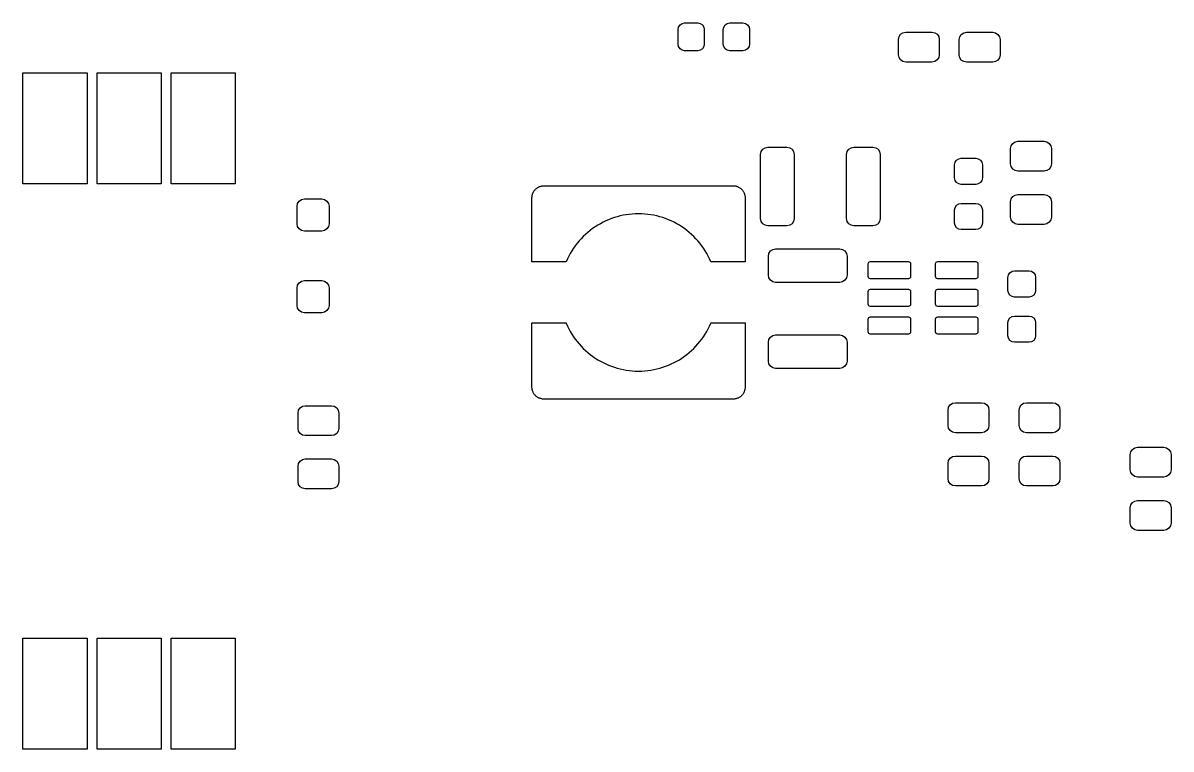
# Model space of a CAD drawing. Header units: millimetres. Extents: x 58.4 to 140.9, y -102.5 to -49.7.
# Drawn here: x 101.55 to 140.93, y -98.41 to -73.52 of the extents above; entities that cross this region are included whole.
import ezdxf

# ---------------------------------------------------------------- set-up
doc = ezdxf.new("R2010")
doc.units = ezdxf.units.MM
doc.layers.add('F.Paste', color=253, linetype='CONTINUOUS', true_color=0xb4a09a)

msp = doc.modelspace()

# ---------------------------------------------------------------- linework, layer by layer
at = {"layer": 'F.Paste', "linetype": 'CONTINUOUS'}
for p, q in [((124.039527, -73.654096), (124.088301, -73.581101)), ((124.088301, -73.581101), (124.161296, -73.532327)), ((124.161296, -73.532327), (124.2474, -73.5152)), ((124.2474, -73.5152), (124.6974, -73.5152)), ((124.6974, -73.5152), (124.783504, -73.532327)), ((124.783504, -73.532327), (124.856499, -73.581101)), ((124.856499, -73.581101), (124.905273, -73.654096)), ((125.589527, -73.654096), (125.638301, -73.581101)), ((125.638301, -73.581101), (125.711296, -73.532327)), ((125.711296, -73.532327), (125.7974, -73.5152)), ((125.7974, -73.5152), (126.2474, -73.5152)), ((126.2474, -73.5152), (126.333504, -73.532327)), ((126.333504, -73.532327), (126.406499, -73.581101)), ((126.406499, -73.581101), (126.455273, -73.654096)), ((124.0224, -73.7402), (124.039527, -73.654096)), ((124.0224, -74.2402), (124.0224, -73.7402)), ((124.905273, -73.654096), (124.9224, -73.7402)), ((124.9224, -73.7402), (124.9224, -74.2402)), ((125.5724, -73.7402), (125.589527, -73.654096)), ((125.5724, -74.2402), (125.5724, -73.7402)), ((126.455273, -73.654096), (126.4724, -73.7402)), ((126.4724, -73.7402), (126.4724, -74.2402)), ((131.5822, -74.0795), (131.60123, -73.983829)), ((131.60123, -73.983829), (131.655423, -73.902723)), ((131.655423, -73.902723), (131.736529, -73.84853)), ((131.736529, -73.84853), (131.8322, -73.8295)), ((131.8322, -73.8295), (132.7322, -73.8295)), ((132.7322, -73.8295), (132.827871, -73.84853)), ((132.827871, -73.84853), (132.908977, -73.902723)), ((132.908977, -73.902723), (132.96317, -73.983829)), ((132.96317, -73.983829), (132.9822, -74.0795)), ((133.666, -74.083959), (133.68503, -73.988288)), ((133.68503, -73.988288), (133.739223, -73.907182)), ((133.739223, -73.907182), (133.820329, -73.852989)), ((133.820329, -73.852989), (133.916, -73.833959)), ((133.916, -73.833959), (134.816, -73.833959)), ((134.816, -73.833959), (134.911671, -73.852989)), ((134.911671, -73.852989), (134.992777, -73.907182)), ((134.992777, -73.907182), (135.04697, -73.988288)), ((135.04697, -73.988288), (135.066, -74.083959)), ((124.039527, -74.326304), (124.0224, -74.2402)), ((124.088301, -74.399299), (124.039527, -74.326304)), ((124.161296, -74.448073), (124.088301, -74.399299)), ((124.856499, -74.399299), (124.783504, -74.448073)), ((124.905273, -74.326304), (124.856499, -74.399299)), ((124.9224, -74.2402), (124.905273, -74.326304)), ((125.589527, -74.326304), (125.5724, -74.2402)), ((125.638301, -74.399299), (125.589527, -74.326304)), ((125.711296, -74.448073), (125.638301, -74.399299)), ((126.406499, -74.399299), (126.333504, -74.448073)), ((126.455273, -74.326304), (126.406499, -74.399299)), ((126.4724, -74.2402), (126.455273, -74.326304)), ((131.5822, -74.6045), (131.5822, -74.0795)), ((132.9822, -74.0795), (132.9822, -74.6045)), ((133.666, -74.608959), (133.666, -74.083959)), ((135.066, -74.083959), (135.066, -74.608959)), ((124.2474, -74.4652), (124.161296, -74.448073)), ((124.6974, -74.4652), (124.2474, -74.4652)), ((124.783504, -74.448073), (124.6974, -74.4652)), ((125.7974, -74.4652), (125.711296, -74.448073)), ((126.2474, -74.4652), (125.7974, -74.4652)), ((126.333504, -74.448073), (126.2474, -74.4652)), ((131.60123, -74.700171), (131.5822, -74.6045)), ((131.655423, -74.781277), (131.60123, -74.700171)), ((131.736529, -74.83547), (131.655423, -74.781277)), ((132.908977, -74.781277), (132.827871, -74.83547)), ((132.96317, -74.700171), (132.908977, -74.781277)), ((132.9822, -74.6045), (132.96317, -74.700171)), ((133.68503, -74.70463), (133.666, -74.608959)), ((133.739223, -74.785736), (133.68503, -74.70463)), ((133.820329, -74.839929), (133.739223, -74.785736)), ((134.992777, -74.785736), (134.911671, -74.839929)), ((135.04697, -74.70463), (134.992777, -74.785736)), ((135.066, -74.608959), (135.04697, -74.70463)), ((101.548312, -79.025179), (101.548312, -75.225179)), ((101.548312, -75.225179), (103.748312, -75.225179)), ((103.748312, -75.225179), (103.748312, -79.025179)), ((104.088312, -79.025179), (104.088312, -75.225179)), ((104.088312, -75.225179), (106.288312, -75.225179)), ((106.288312, -75.225179), (106.288312, -79.025179)), ((106.628312, -79.025179), (106.628312, -75.225179)), ((106.628312, -75.225179), (108.828312, -75.225179)), ((108.828312, -75.225179), (108.828312, -79.025179)), ((131.8322, -74.8545), (131.736529, -74.83547)), ((132.7322, -74.8545), (131.8322, -74.8545)), ((132.827871, -74.83547), (132.7322, -74.8545)), ((133.916, -74.858959), (133.820329, -74.839929)), ((134.816, -74.858959), (133.916, -74.858959)), ((134.911671, -74.839929), (134.816, -74.858959)), ((135.581832, -77.588892), (135.677503, -77.569862)), ((135.677503, -77.569862), (136.577503, -77.569862)), ((136.577503, -77.569862), (136.673174, -77.588892)), ((126.855, -78.021), (126.87403, -77.925329)), ((126.87403, -77.925329), (126.928223, -77.844223)), ((126.928223, -77.844223), (127.009329, -77.79003)), ((127.009329, -77.79003), (127.105, -77.771)), ((127.105, -77.771), (127.755, -77.771)), ((127.755, -77.771), (127.850671, -77.79003)), ((127.850671, -77.79003), (127.931777, -77.844223)), ((127.931777, -77.844223), (127.98597, -77.925329)), ((127.98597, -77.925329), (128.005, -78.021)), ((129.805, -78.021), (129.82403, -77.925329)), ((129.82403, -77.925329), (129.878223, -77.844223)), ((129.878223, -77.844223), (129.959329, -77.79003)), ((129.959329, -77.79003), (130.055, -77.771)), ((130.055, -77.771), (130.705, -77.771)), ((130.705, -77.771), (130.800671, -77.79003)), ((130.800671, -77.79003), (130.881777, -77.844223)), ((130.881777, -77.844223), (130.93597, -77.925329)), ((130.93597, -77.925329), (130.955, -78.021)), ((135.427503, -77.819862), (135.446533, -77.724191)), ((135.427503, -78.344862), (135.427503, -77.819862)), ((135.446533, -77.724191), (135.500726, -77.643085)), ((135.500726, -77.643085), (135.581832, -77.588892)), ((136.673174, -77.588892), (136.75428, -77.643085)), ((136.75428, -77.643085), (136.808473, -77.724191)), ((136.808473, -77.724191), (136.827503, -77.819862)), ((136.827503, -77.819862), (136.827503, -78.344862)), ((126.855, -80.221), (126.855, -78.021)), ((128.005, -78.021), (128.005, -80.221)), ((129.805, -80.221), (129.805, -78.021)), ((130.955, -78.021), (130.955, -80.221)), ((133.51, -78.375), (133.527127, -78.288896)), ((133.51, -78.825), (133.51, -78.375)), ((133.527127, -78.288896), (133.575901, -78.215901)), ((133.575901, -78.215901), (133.648896, -78.167127)), ((133.648896, -78.167127), (133.735, -78.15)), ((133.735, -78.15), (134.235, -78.15)), ((134.235, -78.15), (134.321104, -78.167127)), ((134.321104, -78.167127), (134.394099, -78.215901)), ((134.394099, -78.215901), (134.442873, -78.288896)), ((134.442873, -78.288896), (134.46, -78.375)), ((134.46, -78.375), (134.46, -78.825)), ((135.446533, -78.440533), (135.427503, -78.344862)), ((136.827503, -78.344862), (136.808473, -78.440533)), ((135.500726, -78.521639), (135.446533, -78.440533)), ((135.581832, -78.575832), (135.500726, -78.521639)), ((135.677503, -78.594862), (135.581832, -78.575832)), ((136.577503, -78.594862), (135.677503, -78.594862)), ((136.673174, -78.575832), (136.577503, -78.594862)), ((136.75428, -78.521639), (136.673174, -78.575832)), ((136.808473, -78.440533), (136.75428, -78.521639)), ((103.748312, -79.025179), (101.548312, -79.025179)), ((106.288312, -79.025179), (104.088312, -79.025179)), ((108.828312, -79.025179), (106.628312, -79.025179)), ((119.177919, -79.175002), (119.194919, -79.164002)), ((119.194919, -79.164002), (119.195028, -79.163934)), ((119.195028, -79.163934), (119.213028, -79.152934)), ((119.213028, -79.152934), (119.213207, -79.152829)), ((119.213207, -79.152829), (119.231207, -79.142829)), ((119.231207, -79.142829), (119.231495, -79.142681)), ((119.231495, -79.142681), (119.250495, -79.133681)), ((119.250495, -79.133681), (119.250778, -79.133558)), ((119.250778, -79.133558), (119.270778, -79.125558)), ((119.270778, -79.125558), (119.270906, -79.125508)), ((119.270906, -79.125508), (119.289906, -79.118508)), ((119.289906, -79.118508), (119.290198, -79.118411)), ((119.290198, -79.118411), (119.310198, -79.112411)), ((119.310198, -79.112411), (119.310477, -79.112336)), ((119.310477, -79.112336), (119.331477, -79.107336)), ((119.331477, -79.107336), (119.331654, -79.107297)), ((119.331654, -79.107297), (119.351654, -79.103297)), ((119.351654, -79.103297), (119.351928, -79.10325)), ((119.351928, -79.10325), (119.372928, -79.10025)), ((119.372928, -79.10025), (119.373397, -79.100206)), ((119.373397, -79.100206), (119.415397, -79.098206)), ((119.415397, -79.098206), (119.415635, -79.0982)), ((119.415635, -79.0982), (125.915635, -79.0982)), ((125.915635, -79.0982), (125.915873, -79.098206)), ((125.915873, -79.098206), (125.957873, -79.100206)), ((125.957873, -79.100206), (125.958342, -79.10025)), ((125.958342, -79.10025), (125.979342, -79.10325)), ((125.979342, -79.10325), (125.979616, -79.103297)), ((125.979616, -79.103297), (125.999616, -79.107297)), ((125.999616, -79.107297), (125.999793, -79.107336)), ((125.999793, -79.107336), (126.020793, -79.112336)), ((126.020793, -79.112336), (126.021072, -79.112411)), ((126.021072, -79.112411), (126.041072, -79.118411)), ((126.041072, -79.118411), (126.041364, -79.118508)), ((126.041364, -79.118508), (126.060364, -79.125508)), ((126.060364, -79.125508), (126.060492, -79.125558)), ((126.060492, -79.125558), (126.080492, -79.133558)), ((126.080492, -79.133558), (126.080775, -79.133681)), ((126.080775, -79.133681), (126.099775, -79.142681)), ((126.099775, -79.142681), (126.100063, -79.142829)), ((126.100063, -79.142829), (126.118063, -79.152829)), ((126.118063, -79.152829), (126.118242, -79.152934)), ((126.118242, -79.152934), (126.136242, -79.163934)), ((126.136242, -79.163934), (126.136351, -79.164002)), ((126.136351, -79.164002), (126.153351, -79.175002)), ((133.527127, -78.911104), (133.51, -78.825)), ((133.575901, -78.984099), (133.527127, -78.911104)), ((133.648896, -79.032873), (133.575901, -78.984099)), ((133.735, -79.05), (133.648896, -79.032873)), ((134.235, -79.05), (133.735, -79.05)), ((134.321104, -79.032873), (134.235, -79.05)), ((134.394099, -78.984099), (134.321104, -79.032873)), ((134.442873, -78.911104), (134.394099, -78.984099)), ((134.46, -78.825), (134.442873, -78.911104)), ((111.10533, -79.566776), (111.201001, -79.547746)), ((111.201001, -79.547746), (111.801001, -79.547746)), ((111.801001, -79.547746), (111.896672, -79.566776)), ((119.010635, -79.5032), (119.010641, -79.502962)), ((119.010635, -81.7032), (119.010635, -79.5032)), ((119.010641, -79.502962), (119.012641, -79.460962)), ((119.012641, -79.460962), (119.012685, -79.460493)), ((119.012685, -79.460493), (119.015685, -79.439493)), ((119.015685, -79.439493), (119.015732, -79.439219)), ((119.015732, -79.439219), (119.019732, -79.419219)), ((119.019732, -79.419219), (119.019771, -79.419042)), ((119.019771, -79.419042), (119.024771, -79.398042)), ((119.024771, -79.398042), (119.024846, -79.397763)), ((119.024846, -79.397763), (119.030846, -79.377763)), ((119.030846, -79.377763), (119.030943, -79.377471)), ((119.030943, -79.377471), (119.037943, -79.358471)), ((119.037943, -79.358471), (119.037993, -79.358343)), ((119.037993, -79.358343), (119.045993, -79.338343)), ((119.045993, -79.338343), (119.046116, -79.33806)), ((119.046116, -79.33806), (119.055116, -79.31906)), ((119.055116, -79.31906), (119.055264, -79.318772)), ((119.055264, -79.318772), (119.065264, -79.300772)), ((119.065264, -79.300772), (119.065369, -79.300593)), ((119.065369, -79.300593), (119.076369, -79.282593)), ((119.076369, -79.282593), (119.076437, -79.282484)), ((119.076437, -79.282484), (119.087437, -79.265484)), ((119.087437, -79.265484), (119.087663, -79.265163)), ((119.087663, -79.265163), (119.100663, -79.248163)), ((119.100663, -79.248163), (119.100872, -79.247907)), ((119.100872, -79.247907), (119.114872, -79.231907)), ((119.114872, -79.231907), (119.11498, -79.231788)), ((119.11498, -79.231788), (119.12898, -79.216788)), ((119.12898, -79.216788), (119.129223, -79.216545)), ((119.129223, -79.216545), (119.144223, -79.202545)), ((119.144223, -79.202545), (119.144342, -79.202437)), ((119.144342, -79.202437), (119.160342, -79.188437)), ((119.160342, -79.188437), (119.160598, -79.188228)), ((119.160598, -79.188228), (119.177598, -79.175228)), ((119.177598, -79.175228), (119.177919, -79.175002)), ((126.153351, -79.175002), (126.153672, -79.175228)), ((126.153672, -79.175228), (126.170672, -79.188228)), ((126.170672, -79.188228), (126.170928, -79.188437)), ((126.170928, -79.188437), (126.186928, -79.202437)), ((126.186928, -79.202437), (126.187047, -79.202545)), ((126.187047, -79.202545), (126.202047, -79.216545)), ((126.202047, -79.216545), (126.20229, -79.216788)), ((126.20229, -79.216788), (126.21629, -79.231788)), ((126.21629, -79.231788), (126.216398, -79.231907)), ((126.216398, -79.231907), (126.230398, -79.247907)), ((126.230398, -79.247907), (126.230607, -79.248163)), ((126.230607, -79.248163), (126.243607, -79.265163)), ((126.243607, -79.265163), (126.243833, -79.265484)), ((126.243833, -79.265484), (126.254833, -79.282484)), ((126.254833, -79.282484), (126.254901, -79.282593)), ((126.254901, -79.282593), (126.265901, -79.300593)), ((126.265901, -79.300593), (126.266006, -79.300772)), ((126.266006, -79.300772), (126.276006, -79.318772)), ((126.276006, -79.318772), (126.276154, -79.31906)), ((126.276154, -79.31906), (126.285154, -79.33806)), ((126.285154, -79.33806), (126.285277, -79.338343)), ((126.285277, -79.338343), (126.293277, -79.358343)), ((126.293277, -79.358343), (126.293327, -79.358471)), ((126.293327, -79.358471), (126.300327, -79.377471)), ((126.300327, -79.377471), (126.300424, -79.377763)), ((126.300424, -79.377763), (126.306424, -79.397763)), ((126.306424, -79.397763), (126.306499, -79.398042)), ((126.306499, -79.398042), (126.311499, -79.419042)), ((126.311499, -79.419042), (126.311538, -79.419219)), ((126.311538, -79.419219), (126.315538, -79.439219)), ((126.315538, -79.439219), (126.315585, -79.439493)), ((126.315585, -79.439493), (126.318585, -79.460493)), ((126.318585, -79.460493), (126.318629, -79.460962)), ((126.318629, -79.460962), (126.320629, -79.502962)), ((126.320629, -79.502962), (126.320635, -79.5032)), ((126.320635, -79.5032), (126.320635, -81.7032)), ((135.427503, -79.644862), (135.446533, -79.549191)), ((135.446533, -79.549191), (135.500726, -79.468085)), ((135.500726, -79.468085), (135.581832, -79.413892)), ((135.581832, -79.413892), (135.677503, -79.394862)), ((135.677503, -79.394862), (136.577503, -79.394862)), ((136.577503, -79.394862), (136.673174, -79.413892)), ((136.673174, -79.413892), (136.75428, -79.468085)), ((136.75428, -79.468085), (136.808473, -79.549191)), ((136.808473, -79.549191), (136.827503, -79.644862)), ((110.951001, -79.797746), (110.970031, -79.702075)), ((110.951001, -80.397746), (110.951001, -79.797746)), ((110.970031, -79.702075), (111.024224, -79.620969)), ((111.024224, -79.620969), (111.10533, -79.566776)), ((111.896672, -79.566776), (111.977778, -79.620969)), ((111.977778, -79.620969), (112.031971, -79.702075)), ((112.031971, -79.702075), (112.051001, -79.797746)), ((112.051001, -79.797746), (112.051001, -80.397746)), ((133.51, -79.925), (133.527127, -79.838896)), ((133.51, -80.375), (133.51, -79.925)), ((133.527127, -79.838896), (133.575901, -79.765901)), ((133.575901, -79.765901), (133.648896, -79.717127)), ((133.648896, -79.717127), (133.735, -79.7)), ((133.735, -79.7), (134.235, -79.7)), ((134.235, -79.7), (134.321104, -79.717127)), ((134.321104, -79.717127), (134.394099, -79.765901)), ((134.394099, -79.765901), (134.442873, -79.838896)), ((134.442873, -79.838896), (134.46, -79.925)), ((134.46, -79.925), (134.46, -80.375)), ((135.427503, -80.169862), (135.427503, -79.644862)), ((136.827503, -79.644862), (136.827503, -80.169862)), ((121.542716, -80.301746), (121.448902, -80.346658)), ((121.63952, -80.259831), (121.542716, -80.301746)), ((121.737357, -80.221895), (121.63952, -80.259831)), ((121.836169, -80.187959), (121.737357, -80.221895)), ((121.935982, -80.158016), (121.836169, -80.187959)), ((122.0378, -80.131064), (121.935982, -80.158016)), ((122.140601, -80.109106), (122.0378, -80.131064)), ((122.243404, -80.091141), (122.140601, -80.109106)), ((122.347244, -80.076164), (122.243404, -80.091141)), ((122.451995, -80.066187), (122.347244, -80.076164)), ((122.555836, -80.060196), (122.451995, -80.066187)), ((122.665635, -80.0582), (122.555836, -80.060196)), ((122.775433, -80.060196), (122.665635, -80.0582)), ((122.879274, -80.066187), (122.775433, -80.060196)), ((122.984025, -80.076164), (122.879274, -80.066187)), ((123.087865, -80.091141), (122.984025, -80.076164)), ((123.190668, -80.109106), (123.087865, -80.091141)), ((123.293469, -80.131064), (123.190668, -80.109106)), ((123.395288, -80.158016), (123.293469, -80.131064)), ((123.4951, -80.187959), (123.395288, -80.158016)), ((123.593912, -80.221895), (123.4951, -80.187959)), ((123.691749, -80.259831), (123.593912, -80.221895)), ((123.788553, -80.301746), (123.691749, -80.259831)), ((123.882367, -80.346658), (123.788553, -80.301746)), ((126.87403, -80.316671), (126.855, -80.221)), ((126.928223, -80.397777), (126.87403, -80.316671)), ((127.98597, -80.316671), (127.931777, -80.397777)), ((128.005, -80.221), (127.98597, -80.316671)), ((129.82403, -80.316671), (129.805, -80.221)), ((129.878223, -80.397777), (129.82403, -80.316671)), ((130.93597, -80.316671), (130.881777, -80.397777)), ((130.955, -80.221), (130.93597, -80.316671)), ((135.446533, -80.265533), (135.427503, -80.169862)), ((135.500726, -80.346639), (135.446533, -80.265533)), ((136.808473, -80.265533), (136.75428, -80.346639)), ((136.827503, -80.169862), (136.808473, -80.265533)), ((110.970031, -80.493417), (110.951001, -80.397746)), ((111.024224, -80.574523), (110.970031, -80.493417)), ((111.10533, -80.628716), (111.024224, -80.574523)), ((111.201001, -80.647746), (111.10533, -80.628716)), ((111.801001, -80.647746), (111.201001, -80.647746)), ((111.896672, -80.628716), (111.801001, -80.647746)), ((111.977778, -80.574523), (111.896672, -80.628716)), ((112.031971, -80.493417), (111.977778, -80.574523)), ((112.051001, -80.397746), (112.031971, -80.493417)), ((120.925877, -80.693007), (120.847024, -80.762876)), ((121.006708, -80.627145), (120.925877, -80.693007)), ((121.090552, -80.564261), (121.006708, -80.627145)), ((121.17741, -80.504359), (121.090552, -80.564261)), ((121.265211, -80.448486), (121.17741, -80.504359)), ((121.356049, -80.396579), (121.265211, -80.448486)), ((121.448902, -80.346658), (121.356049, -80.396579)), ((123.97522, -80.396579), (123.882367, -80.346658)), ((124.066058, -80.448486), (123.97522, -80.396579)), ((124.153859, -80.504359), (124.066058, -80.448486)), ((124.240717, -80.564261), (124.153859, -80.504359)), ((124.324561, -80.627145), (124.240717, -80.564261)), ((124.405392, -80.693007), (124.324561, -80.627145)), ((124.484245, -80.762876), (124.405392, -80.693007)), ((127.009329, -80.45197), (126.928223, -80.397777)), ((127.105, -80.471), (127.009329, -80.45197)), ((127.755, -80.471), (127.105, -80.471)), ((127.850671, -80.45197), (127.755, -80.471)), ((127.931777, -80.397777), (127.850671, -80.45197)), ((129.959329, -80.45197), (129.878223, -80.397777)), ((130.055, -80.471), (129.959329, -80.45197)), ((130.705, -80.471), (130.055, -80.471)), ((130.800671, -80.45197), (130.705, -80.471)), ((130.881777, -80.397777), (130.800671, -80.45197)), ((133.527127, -80.461104), (133.51, -80.375)), ((133.575901, -80.534099), (133.527127, -80.461104)), ((133.648896, -80.582873), (133.575901, -80.534099)), ((133.735, -80.6), (133.648896, -80.582873)), ((134.235, -80.6), (133.735, -80.6)), ((134.321104, -80.582873), (134.235, -80.6)), ((134.394099, -80.534099), (134.321104, -80.582873)), ((134.442873, -80.461104), (134.394099, -80.534099)), ((134.46, -80.375), (134.442873, -80.461104)), ((135.581832, -80.400832), (135.500726, -80.346639)), ((135.677503, -80.419862), (135.581832, -80.400832)), ((136.577503, -80.419862), (135.677503, -80.419862)), ((136.673174, -80.400832), (136.577503, -80.419862)), ((136.75428, -80.346639), (136.673174, -80.400832)), ((120.560542, -81.068321), (120.496651, -81.151179)), ((120.627425, -80.987462), (120.560542, -81.068321)), ((120.697278, -80.909626), (120.627425, -80.987462)), ((120.771128, -80.834778), (120.697278, -80.909626)), ((120.847024, -80.762876), (120.771128, -80.834778)), ((124.560141, -80.834778), (124.484245, -80.762876)), ((124.633991, -80.909626), (124.560141, -80.834778)), ((124.703844, -80.987462), (124.633991, -80.909626)), ((124.770727, -81.068321), (124.703844, -80.987462)), ((124.834618, -81.151179), (124.770727, -81.068321)), ((120.275078, -81.506495), (120.229168, -81.600311)), ((120.324985, -81.414665), (120.275078, -81.506495)), ((120.378864, -81.324867), (120.324985, -81.414665)), ((120.435778, -81.237001), (120.378864, -81.324867)), ((120.496651, -81.151179), (120.435778, -81.237001)), ((124.895491, -81.237001), (124.834618, -81.151179)), ((124.952405, -81.324867), (124.895491, -81.237001)), ((125.006284, -81.414665), (124.952405, -81.324867)), ((125.056191, -81.506495), (125.006284, -81.414665)), ((125.102101, -81.600311), (125.056191, -81.506495)), ((127.120046, -81.508116), (127.139076, -81.412445)), ((127.120046, -82.158116), (127.120046, -81.508116)), ((127.139076, -81.412445), (127.193269, -81.331339)), ((127.193269, -81.331339), (127.274375, -81.277146)), ((127.274375, -81.277146), (127.370046, -81.258116)), ((127.370046, -81.258116), (129.570046, -81.258116)), ((129.570046, -81.258116), (129.665717, -81.277146)), ((129.665717, -81.277146), (129.746823, -81.331339)), ((129.746823, -81.331339), (129.801016, -81.412445)), ((129.801016, -81.412445), (129.820046, -81.508116)), ((129.820046, -81.508116), (129.820046, -82.158116)), ((119.012099, -81.706736), (119.010635, -81.7032)), ((119.015635, -81.7082), (119.012099, -81.706736)), ((120.177635, -81.7082), (119.015635, -81.7082)), ((120.179418, -81.707871), (120.177635, -81.7082)), ((120.182199, -81.705243), (120.179418, -81.707871)), ((120.229168, -81.600311), (120.182199, -81.705243)), ((125.149071, -81.705243), (125.102101, -81.600311)), ((125.150099, -81.706736), (125.149071, -81.705243)), ((125.153635, -81.7082), (125.150099, -81.706736)), ((126.315635, -81.7082), (125.153635, -81.7082)), ((126.319171, -81.706736), (126.315635, -81.7082)), ((126.320635, -81.7032), (126.319171, -81.706736)), ((130.546581, -81.766409), (130.552195, -81.738186)), ((130.546581, -82.208909), (130.546581, -81.766409)), ((130.552195, -81.738186), (130.568182, -81.71426)), ((130.568182, -81.71426), (130.592108, -81.698273)), ((130.592108, -81.698273), (130.620331, -81.692659)), ((130.620331, -81.692659), (131.922831, -81.692659)), ((131.922831, -81.692659), (131.951054, -81.698273)), ((131.951054, -81.698273), (131.97498, -81.71426)), ((131.97498, -81.71426), (131.990967, -81.738186)), ((131.990967, -81.738186), (131.996581, -81.766409)), ((131.996581, -81.766409), (131.996581, -82.208909)), ((132.856581, -81.766409), (132.862195, -81.738186)), ((132.856581, -82.208909), (132.856581, -81.766409)), ((132.862195, -81.738186), (132.878182, -81.71426)), ((132.878182, -81.71426), (132.902108, -81.698273)), ((132.902108, -81.698273), (132.930331, -81.692659)), ((132.930331, -81.692659), (134.232831, -81.692659)), ((134.232831, -81.692659), (134.261054, -81.698273)), ((134.261054, -81.698273), (134.28498, -81.71426)), ((134.28498, -81.71426), (134.300967, -81.738186)), ((134.300967, -81.738186), (134.306581, -81.766409)), ((134.306581, -81.766409), (134.306581, -82.208909)), ((127.139076, -82.253787), (127.120046, -82.158116)), ((127.193269, -82.334893), (127.139076, -82.253787)), ((129.801016, -82.253787), (129.746823, -82.334893)), ((129.820046, -82.158116), (129.801016, -82.253787)), ((130.552195, -82.237132), (130.546581, -82.208909)), ((130.568182, -82.261058), (130.552195, -82.237132)), ((130.592108, -82.277045), (130.568182, -82.261058)), ((130.620331, -82.282659), (130.592108, -82.277045)), ((131.922831, -82.282659), (130.620331, -82.282659)), ((131.951054, -82.277045), (131.922831, -82.282659)), ((131.97498, -82.261058), (131.951054, -82.277045)), ((131.990967, -82.237132), (131.97498, -82.261058)), ((131.996581, -82.208909), (131.990967, -82.237132)), ((132.862195, -82.237132), (132.856581, -82.208909)), ((132.878182, -82.261058), (132.862195, -82.237132)), ((132.902108, -82.277045), (132.878182, -82.261058)), ((132.930331, -82.282659), (132.902108, -82.277045)), ((134.232831, -82.282659), (132.930331, -82.282659)), ((134.261054, -82.277045), (134.232831, -82.282659)), ((134.28498, -82.261058), (134.261054, -82.277045)), ((134.300967, -82.237132), (134.28498, -82.261058)), ((134.306581, -82.208909), (134.300967, -82.237132)), ((135.3388, -82.2358), (135.355927, -82.149696)), ((135.3388, -82.6858), (135.3388, -82.2358)), ((135.355927, -82.149696), (135.404701, -82.076701)), ((135.404701, -82.076701), (135.477696, -82.027927)), ((135.477696, -82.027927), (135.5638, -82.0108)), ((135.5638, -82.0108), (136.0638, -82.0108)), ((136.0638, -82.0108), (136.149904, -82.027927)), ((136.149904, -82.027927), (136.222899, -82.076701)), ((136.222899, -82.076701), (136.271673, -82.149696)), ((136.271673, -82.149696), (136.2888, -82.2358)), ((136.2888, -82.2358), (136.2888, -82.6858)), ((110.951001, -82.597746), (110.970031, -82.502075)), ((110.951001, -83.197746), (110.951001, -82.597746)), ((110.970031, -82.502075), (111.024224, -82.420969)), ((111.024224, -82.420969), (111.10533, -82.366776)), ((111.10533, -82.366776), (111.201001, -82.347746)), ((111.201001, -82.347746), (111.801001, -82.347746)), ((111.801001, -82.347746), (111.896672, -82.366776)), ((111.896672, -82.366776), (111.977778, -82.420969)), ((111.977778, -82.420969), (112.031971, -82.502075)), ((112.031971, -82.502075), (112.051001, -82.597746)), ((112.051001, -82.597746), (112.051001, -83.197746)), ((127.274375, -82.389086), (127.193269, -82.334893)), ((127.370046, -82.408116), (127.274375, -82.389086)), ((129.570046, -82.408116), (127.370046, -82.408116)), ((129.665717, -82.389086), (129.570046, -82.408116)), ((129.746823, -82.334893), (129.665717, -82.389086)), ((130.546581, -82.716409), (130.552195, -82.688186)), ((130.552195, -82.688186), (130.568182, -82.66426)), ((130.568182, -82.66426), (130.592108, -82.648273)), ((130.592108, -82.648273), (130.620331, -82.642659)), ((130.620331, -82.642659), (131.922831, -82.642659)), ((131.922831, -82.642659), (131.951054, -82.648273)), ((131.951054, -82.648273), (131.97498, -82.66426)), ((131.97498, -82.66426), (131.990967, -82.688186)), ((131.990967, -82.688186), (131.996581, -82.716409)), ((132.856581, -82.716409), (132.862195, -82.688186)), ((132.862195, -82.688186), (132.878182, -82.66426)), ((132.878182, -82.66426), (132.902108, -82.648273)), ((132.902108, -82.648273), (132.930331, -82.642659)), ((132.930331, -82.642659), (134.232831, -82.642659)), ((134.232831, -82.642659), (134.261054, -82.648273)), ((134.261054, -82.648273), (134.28498, -82.66426)), ((134.28498, -82.66426), (134.300967, -82.688186)), ((134.300967, -82.688186), (134.306581, -82.716409)), ((135.355927, -82.771904), (135.3388, -82.6858)), ((136.2888, -82.6858), (136.271673, -82.771904)), ((130.546581, -83.158909), (130.546581, -82.716409)), ((131.996581, -82.716409), (131.996581, -83.158909)), ((132.856581, -83.158909), (132.856581, -82.716409)), ((134.306581, -82.716409), (134.306581, -83.158909)), ((135.404701, -82.844899), (135.355927, -82.771904)), ((135.477696, -82.893673), (135.404701, -82.844899)), ((135.5638, -82.9108), (135.477696, -82.893673)), ((136.0638, -82.9108), (135.5638, -82.9108)), ((136.149904, -82.893673), (136.0638, -82.9108)), ((136.222899, -82.844899), (136.149904, -82.893673)), ((136.271673, -82.771904), (136.222899, -82.844899)), ((110.970031, -83.293417), (110.951001, -83.197746)), ((111.024224, -83.374523), (110.970031, -83.293417)), ((111.10533, -83.428716), (111.024224, -83.374523)), ((111.201001, -83.447746), (111.10533, -83.428716)), ((111.801001, -83.447746), (111.201001, -83.447746)), ((111.896672, -83.428716), (111.801001, -83.447746)), ((111.977778, -83.374523), (111.896672, -83.428716)), ((112.031971, -83.293417), (111.977778, -83.374523)), ((112.051001, -83.197746), (112.031971, -83.293417)), ((130.552195, -83.187132), (130.546581, -83.158909)), ((130.568182, -83.211058), (130.552195, -83.187132)), ((130.592108, -83.227045), (130.568182, -83.211058)), ((130.620331, -83.232659), (130.592108, -83.227045)), ((131.922831, -83.232659), (130.620331, -83.232659)), ((131.951054, -83.227045), (131.922831, -83.232659)), ((131.97498, -83.211058), (131.951054, -83.227045)), ((131.990967, -83.187132), (131.97498, -83.211058)), ((131.996581, -83.158909), (131.990967, -83.187132)), ((132.862195, -83.187132), (132.856581, -83.158909)), ((132.878182, -83.211058), (132.862195, -83.187132)), ((132.902108, -83.227045), (132.878182, -83.211058)), ((132.930331, -83.232659), (132.902108, -83.227045)), ((134.232831, -83.232659), (132.930331, -83.232659)), ((134.261054, -83.227045), (134.232831, -83.232659)), ((134.28498, -83.211058), (134.261054, -83.227045)), ((134.300967, -83.187132), (134.28498, -83.211058)), ((134.306581, -83.158909), (134.300967, -83.187132)), ((119.010635, -83.8032), (119.012099, -83.799664)), ((119.010635, -86.0032), (119.010635, -83.8032)), ((119.012099, -83.799664), (119.015635, -83.7982)), ((119.015635, -83.7982), (120.177635, -83.7982)), ((120.177635, -83.7982), (120.181171, -83.799664)), ((120.181171, -83.799664), (120.182199, -83.801157)), ((120.182199, -83.801157), (120.229168, -83.906088)), ((125.102101, -83.906088), (125.149071, -83.801157)), ((125.149071, -83.801157), (125.151852, -83.798529)), ((125.151852, -83.798529), (125.153635, -83.7982)), ((125.153635, -83.7982), (126.315635, -83.7982)), ((126.315635, -83.7982), (126.319171, -83.799664)), ((126.319171, -83.799664), (126.320635, -83.8032)), ((126.320635, -83.8032), (126.320635, -86.0032)), ((130.546581, -83.666409), (130.552195, -83.638186)), ((130.546581, -84.108909), (130.546581, -83.666409)), ((130.552195, -83.638186), (130.568182, -83.61426)), ((130.568182, -83.61426), (130.592108, -83.598273)), ((130.592108, -83.598273), (130.620331, -83.592659)), ((130.620331, -83.592659), (131.922831, -83.592659)), ((131.922831, -83.592659), (131.951054, -83.598273)), ((131.951054, -83.598273), (131.97498, -83.61426)), ((131.97498, -83.61426), (131.990967, -83.638186)), ((131.990967, -83.638186), (131.996581, -83.666409)), ((131.996581, -83.666409), (131.996581, -84.108909)), ((132.856581, -83.666409), (132.862195, -83.638186)), ((132.856581, -84.108909), (132.856581, -83.666409)), ((132.862195, -83.638186), (132.878182, -83.61426)), ((132.878182, -83.61426), (132.902108, -83.598273)), ((132.902108, -83.598273), (132.930331, -83.592659)), ((132.930331, -83.592659), (134.232831, -83.592659)), ((134.232831, -83.592659), (134.261054, -83.598273)), ((134.261054, -83.598273), (134.28498, -83.61426)), ((134.28498, -83.61426), (134.300967, -83.638186)), ((134.300967, -83.638186), (134.306581, -83.666409)), ((134.306581, -83.666409), (134.306581, -84.108909)), ((135.3388, -83.7858), (135.355927, -83.699696)), ((135.3388, -84.2358), (135.3388, -83.7858)), ((135.355927, -83.699696), (135.404701, -83.626701)), ((135.404701, -83.626701), (135.477696, -83.577927)), ((135.477696, -83.577927), (135.5638, -83.5608)), ((135.5638, -83.5608), (136.0638, -83.5608)), ((136.0638, -83.5608), (136.149904, -83.577927)), ((136.149904, -83.577927), (136.222899, -83.626701)), ((136.222899, -83.626701), (136.271673, -83.699696)), ((136.271673, -83.699696), (136.2888, -83.7858)), ((136.2888, -83.7858), (136.2888, -84.2358)), ((120.229168, -83.906088), (120.275078, -83.999904)), ((120.275078, -83.999904), (120.324985, -84.091734)), ((120.324985, -84.091734), (120.378864, -84.181532)), ((120.378864, -84.181532), (120.435778, -84.269398)), ((120.435778, -84.269398), (120.496651, -84.35522)), ((124.834618, -84.35522), (124.895491, -84.269398)), ((124.895491, -84.269398), (124.952405, -84.181532)), ((124.952405, -84.181532), (125.006284, -84.091734)), ((125.006284, -84.091734), (125.056191, -83.999904)), ((125.056191, -83.999904), (125.102101, -83.906088)), ((127.139076, -84.362445), (127.193269, -84.281339)), ((127.193269, -84.281339), (127.274375, -84.227146)), ((127.274375, -84.227146), (127.370046, -84.208116)), ((127.370046, -84.208116), (129.570046, -84.208116)), ((129.570046, -84.208116), (129.665717, -84.227146)), ((129.665717, -84.227146), (129.746823, -84.281339)), ((129.746823, -84.281339), (129.801016, -84.362445)), ((130.552195, -84.137132), (130.546581, -84.108909)), ((130.568182, -84.161058), (130.552195, -84.137132)), ((130.592108, -84.177045), (130.568182, -84.161058)), ((130.620331, -84.182659), (130.592108, -84.177045)), ((131.922831, -84.182659), (130.620331, -84.182659)), ((131.951054, -84.177045), (131.922831, -84.182659)), ((131.97498, -84.161058), (131.951054, -84.177045)), ((131.990967, -84.137132), (131.97498, -84.161058)), ((131.996581, -84.108909), (131.990967, -84.137132)), ((132.862195, -84.137132), (132.856581, -84.108909)), ((132.878182, -84.161058), (132.862195, -84.137132)), ((132.902108, -84.177045), (132.878182, -84.161058)), ((132.930331, -84.182659), (132.902108, -84.177045)), ((134.232831, -84.182659), (132.930331, -84.182659)), ((134.261054, -84.177045), (134.232831, -84.182659)), ((134.28498, -84.161058), (134.261054, -84.177045)), ((134.300967, -84.137132), (134.28498, -84.161058)), ((134.306581, -84.108909), (134.300967, -84.137132)), ((135.355927, -84.321904), (135.3388, -84.2358)), ((136.2888, -84.2358), (136.271673, -84.321904)), ((120.496651, -84.35522), (120.560542, -84.438078)), ((120.560542, -84.438078), (120.627425, -84.518937)), ((120.627425, -84.518937), (120.697278, -84.596773)), ((120.697278, -84.596773), (120.771128, -84.671621)), ((120.771128, -84.671621), (120.847024, -84.743523)), ((124.484245, -84.743523), (124.560141, -84.671621)), ((124.560141, -84.671621), (124.633991, -84.596773)), ((124.633991, -84.596773), (124.703844, -84.518937)), ((124.703844, -84.518937), (124.770727, -84.438078)), ((124.770727, -84.438078), (124.834618, -84.35522)), ((127.120046, -84.458116), (127.139076, -84.362445)), ((127.120046, -85.108116), (127.120046, -84.458116)), ((129.801016, -84.362445), (129.820046, -84.458116)), ((129.820046, -84.458116), (129.820046, -85.108116)), ((135.404701, -84.394899), (135.355927, -84.321904)), ((135.477696, -84.443673), (135.404701, -84.394899)), ((135.5638, -84.4608), (135.477696, -84.443673)), ((136.0638, -84.4608), (135.5638, -84.4608)), ((136.149904, -84.443673), (136.0638, -84.4608)), ((136.222899, -84.394899), (136.149904, -84.443673)), ((136.271673, -84.321904), (136.222899, -84.394899)), ((120.847024, -84.743523), (120.925877, -84.813392)), ((120.925877, -84.813392), (121.006708, -84.879254)), ((121.006708, -84.879254), (121.090552, -84.942138)), ((121.090552, -84.942138), (121.17741, -85.00204)), ((121.17741, -85.00204), (121.265211, -85.057913)), ((121.265211, -85.057913), (121.356049, -85.109821)), ((123.97522, -85.109821), (124.066058, -85.057913)), ((124.066058, -85.057913), (124.153859, -85.00204)), ((124.153859, -85.00204), (124.240717, -84.942138)), ((124.240717, -84.942138), (124.324561, -84.879254)), ((124.324561, -84.879254), (124.405392, -84.813392)), ((124.405392, -84.813392), (124.484245, -84.743523)), ((121.356049, -85.109821), (121.448902, -85.159741)), ((121.448902, -85.159741), (121.542716, -85.204653)), ((121.542716, -85.204653), (121.63952, -85.246568)), ((121.63952, -85.246568), (121.737357, -85.284504)), ((121.737357, -85.284504), (121.836169, -85.31844)), ((121.836169, -85.31844), (121.935982, -85.348384)), ((121.935982, -85.348384), (122.0378, -85.375335)), ((122.0378, -85.375335), (122.140601, -85.397293)), ((122.140601, -85.397293), (122.243404, -85.415258)), ((122.243404, -85.415258), (122.347244, -85.430235)), ((122.347244, -85.430235), (122.451995, -85.440212)), ((122.451995, -85.440212), (122.555836, -85.446203)), ((122.555836, -85.446203), (122.665635, -85.448199)), ((122.665635, -85.448199), (122.775433, -85.446203)), ((122.775433, -85.446203), (122.879274, -85.440212)), ((122.879274, -85.440212), (122.984025, -85.430235)), ((122.984025, -85.430235), (123.087865, -85.415258)), ((123.087865, -85.415258), (123.190668, -85.397293)), ((123.190668, -85.397293), (123.293469, -85.375335)), ((123.293469, -85.375335), (123.395288, -85.348384)), ((123.395288, -85.348384), (123.4951, -85.31844)), ((123.4951, -85.31844), (123.593912, -85.284504)), ((123.593912, -85.284504), (123.691749, -85.246568)), ((123.691749, -85.246568), (123.788553, -85.204653)), ((123.788553, -85.204653), (123.882367, -85.159741)), ((123.882367, -85.159741), (123.97522, -85.109821)), ((127.139076, -85.203787), (127.120046, -85.108116)), ((127.193269, -85.284893), (127.139076, -85.203787)), ((127.274375, -85.339086), (127.193269, -85.284893)), ((127.370046, -85.358116), (127.274375, -85.339086)), ((129.570046, -85.358116), (127.370046, -85.358116)), ((129.665717, -85.339086), (129.570046, -85.358116)), ((129.746823, -85.284893), (129.665717, -85.339086)), ((129.801016, -85.203787), (129.746823, -85.284893)), ((129.820046, -85.108116), (129.801016, -85.203787)), ((119.010641, -86.003438), (119.010635, -86.0032)), ((119.012641, -86.045438), (119.010641, -86.003438)), ((119.012685, -86.045907), (119.012641, -86.045438)), ((119.015685, -86.066907), (119.012685, -86.045907)), ((119.015732, -86.067181), (119.015685, -86.066907)), ((119.019732, -86.087181), (119.015732, -86.067181)), ((119.019771, -86.087358), (119.019732, -86.087181)), ((119.024771, -86.108358), (119.019771, -86.087358)), ((119.024846, -86.108637), (119.024771, -86.108358)), ((119.030846, -86.128637), (119.024846, -86.108637)), ((119.030943, -86.128929), (119.030846, -86.128637)), ((119.037943, -86.147929), (119.030943, -86.128929)), ((119.037993, -86.148057), (119.037943, -86.147929)), ((119.045993, -86.168057), (119.037993, -86.148057)), ((119.046116, -86.16834), (119.045993, -86.168057)), ((119.055116, -86.18734), (119.046116, -86.16834)), ((119.055264, -86.187628), (119.055116, -86.18734)), ((119.065264, -86.205628), (119.055264, -86.187628)), ((119.065369, -86.205807), (119.065264, -86.205628)), ((119.076369, -86.223807), (119.065369, -86.205807)), ((119.076437, -86.223916), (119.076369, -86.223807)), ((119.087437, -86.240916), (119.076437, -86.223916)), ((119.087663, -86.241237), (119.087437, -86.240916)), ((119.100663, -86.258237), (119.087663, -86.241237)), ((126.243607, -86.241237), (126.230607, -86.258237)), ((126.243833, -86.240916), (126.243607, -86.241237)), ((126.254833, -86.223916), (126.243833, -86.240916)), ((126.254901, -86.223807), (126.254833, -86.223916)), ((126.265901, -86.205807), (126.254901, -86.223807)), ((126.266006, -86.205628), (126.265901, -86.205807)), ((126.276006, -86.187628), (126.266006, -86.205628)), ((126.276154, -86.18734), (126.276006, -86.187628)), ((126.285154, -86.16834), (126.276154, -86.18734)), ((126.285277, -86.168057), (126.285154, -86.16834)), ((126.293277, -86.148057), (126.285277, -86.168057)), ((126.293327, -86.147929), (126.293277, -86.148057)), ((126.300327, -86.128929), (126.293327, -86.147929)), ((126.300424, -86.128637), (126.300327, -86.128929)), ((126.306424, -86.108637), (126.300424, -86.128637)), ((126.306499, -86.108358), (126.306424, -86.108637)), ((126.311499, -86.087358), (126.306499, -86.108358)), ((126.311538, -86.087181), (126.311499, -86.087358)), ((126.315538, -86.067181), (126.311538, -86.087181)), ((126.315585, -86.066907), (126.315538, -86.067181)), ((126.318585, -86.045907), (126.315585, -86.066907)), ((126.318629, -86.045438), (126.318585, -86.045907)), ((126.320629, -86.003438), (126.318629, -86.045438)), ((126.320635, -86.0032), (126.320629, -86.003438)), ((111.138129, -86.65583), (111.2338, -86.6368)), ((111.2338, -86.6368), (112.1338, -86.6368)), ((112.1338, -86.6368), (112.229471, -86.65583)), ((119.100872, -86.258493), (119.100663, -86.258237)), ((119.114872, -86.274493), (119.100872, -86.258493)), ((119.11498, -86.274612), (119.114872, -86.274493)), ((119.12898, -86.289612), (119.11498, -86.274612)), ((119.129223, -86.289855), (119.12898, -86.289612)), ((119.144223, -86.303855), (119.129223, -86.289855)), ((119.144342, -86.303963), (119.144223, -86.303855)), ((119.160342, -86.317963), (119.144342, -86.303963)), ((119.160598, -86.318172), (119.160342, -86.317963)), ((119.177598, -86.331172), (119.160598, -86.318172)), ((119.177919, -86.331398), (119.177598, -86.331172)), ((119.194919, -86.342398), (119.177919, -86.331398)), ((119.195028, -86.342466), (119.194919, -86.342398)), ((119.213028, -86.353466), (119.195028, -86.342466)), ((119.213207, -86.353571), (119.213028, -86.353466)), ((119.231207, -86.363571), (119.213207, -86.353571)), ((119.231495, -86.363719), (119.231207, -86.363571)), ((119.250495, -86.372719), (119.231495, -86.363719)), ((119.250778, -86.372842), (119.250495, -86.372719)), ((119.270778, -86.380842), (119.250778, -86.372842)), ((119.270906, -86.380892), (119.270778, -86.380842)), ((119.289906, -86.387892), (119.270906, -86.380892)), ((119.290198, -86.387989), (119.289906, -86.387892)), ((119.310198, -86.393989), (119.290198, -86.387989)), ((119.310477, -86.394064), (119.310198, -86.393989)), ((119.331477, -86.399064), (119.310477, -86.394064)), ((119.331654, -86.399103), (119.331477, -86.399064)), ((119.351654, -86.403103), (119.331654, -86.399103)), ((119.351928, -86.40315), (119.351654, -86.403103)), ((119.372928, -86.40615), (119.351928, -86.40315)), ((119.373397, -86.406194), (119.372928, -86.40615)), ((119.415397, -86.408194), (119.373397, -86.406194)), ((119.415635, -86.4082), (119.415397, -86.408194)), ((125.915635, -86.4082), (119.415635, -86.4082)), ((125.915873, -86.408194), (125.915635, -86.4082)), ((125.957873, -86.406194), (125.915873, -86.408194)), ((125.958342, -86.40615), (125.957873, -86.406194)), ((125.979342, -86.40315), (125.958342, -86.40615)), ((125.979616, -86.403103), (125.979342, -86.40315)), ((125.999616, -86.399103), (125.979616, -86.403103)), ((125.999793, -86.399064), (125.999616, -86.399103)), ((126.020793, -86.394064), (125.999793, -86.399064)), ((126.021072, -86.393989), (126.020793, -86.394064)), ((126.041072, -86.387989), (126.021072, -86.393989)), ((126.041364, -86.387892), (126.041072, -86.387989)), ((126.060364, -86.380892), (126.041364, -86.387892)), ((126.060492, -86.380842), (126.060364, -86.380892)), ((126.080492, -86.372842), (126.060492, -86.380842)), ((126.080775, -86.372719), (126.080492, -86.372842)), ((126.099775, -86.363719), (126.080775, -86.372719)), ((126.100063, -86.363571), (126.099775, -86.363719)), ((126.118063, -86.353571), (126.100063, -86.363571)), ((126.118242, -86.353466), (126.118063, -86.353571)), ((126.136242, -86.342466), (126.118242, -86.353466)), ((126.136351, -86.342398), (126.136242, -86.342466)), ((126.153351, -86.331398), (126.136351, -86.342398)), ((126.153672, -86.331172), (126.153351, -86.331398)), ((126.170672, -86.318172), (126.153672, -86.331172)), ((126.170928, -86.317963), (126.170672, -86.318172)), ((126.186928, -86.303963), (126.170928, -86.317963)), ((126.187047, -86.303855), (126.186928, -86.303963)), ((126.202047, -86.289855), (126.187047, -86.303855)), ((126.20229, -86.289612), (126.202047, -86.289855)), ((126.21629, -86.274612), (126.20229, -86.289612)), ((126.216398, -86.274493), (126.21629, -86.274612)), ((126.230398, -86.258493), (126.216398, -86.274493)), ((126.230607, -86.258237), (126.230398, -86.258493)), ((133.30403, -86.689529), (133.358223, -86.608423)), ((133.358223, -86.608423), (133.439329, -86.55423)), ((133.439329, -86.55423), (133.535, -86.5352)), ((133.535, -86.5352), (134.435, -86.5352)), ((134.435, -86.5352), (134.530671, -86.55423)), ((134.530671, -86.55423), (134.611777, -86.608423)), ((134.611777, -86.608423), (134.66597, -86.689529)), ((135.74243, -86.689529), (135.796623, -86.608423)), ((135.796623, -86.608423), (135.877729, -86.55423)), ((135.877729, -86.55423), (135.9734, -86.5352)), ((135.9734, -86.5352), (136.8734, -86.5352)), ((136.8734, -86.5352), (136.969071, -86.55423)), ((136.969071, -86.55423), (137.050177, -86.608423)), ((137.050177, -86.608423), (137.10437, -86.689529)), ((110.9838, -86.8868), (111.00283, -86.791129)), ((110.9838, -87.4118), (110.9838, -86.8868)), ((111.00283, -86.791129), (111.057023, -86.710023)), ((111.057023, -86.710023), (111.138129, -86.65583)), ((112.229471, -86.65583), (112.310577, -86.710023)), ((112.310577, -86.710023), (112.36477, -86.791129)), ((112.36477, -86.791129), (112.3838, -86.8868)), ((112.3838, -86.8868), (112.3838, -87.4118)), ((133.285, -86.7852), (133.30403, -86.689529)), ((133.285, -87.3102), (133.285, -86.7852)), ((134.66597, -86.689529), (134.685, -86.7852)), ((134.685, -86.7852), (134.685, -87.3102)), ((135.7234, -86.7852), (135.74243, -86.689529)), ((135.7234, -87.3102), (135.7234, -86.7852)), ((137.10437, -86.689529), (137.1234, -86.7852)), ((137.1234, -86.7852), (137.1234, -87.3102)), ((111.00283, -87.507471), (110.9838, -87.4118)), ((112.3838, -87.4118), (112.36477, -87.507471)), ((133.30403, -87.405871), (133.285, -87.3102)), ((133.358223, -87.486977), (133.30403, -87.405871)), ((134.66597, -87.405871), (134.611777, -87.486977)), ((134.685, -87.3102), (134.66597, -87.405871)), ((135.74243, -87.405871), (135.7234, -87.3102)), ((135.796623, -87.486977), (135.74243, -87.405871)), ((137.10437, -87.405871), (137.050177, -87.486977)), ((137.1234, -87.3102), (137.10437, -87.405871)), ((111.057023, -87.588577), (111.00283, -87.507471)), ((111.138129, -87.64277), (111.057023, -87.588577)), ((111.2338, -87.6618), (111.138129, -87.64277)), ((112.1338, -87.6618), (111.2338, -87.6618)), ((112.229471, -87.64277), (112.1338, -87.6618)), ((112.310577, -87.588577), (112.229471, -87.64277)), ((112.36477, -87.507471), (112.310577, -87.588577)), ((133.439329, -87.54117), (133.358223, -87.486977)), ((133.535, -87.5602), (133.439329, -87.54117)), ((134.435, -87.5602), (133.535, -87.5602)), ((134.530671, -87.54117), (134.435, -87.5602)), ((134.611777, -87.486977), (134.530671, -87.54117)), ((135.877729, -87.54117), (135.796623, -87.486977)), ((135.9734, -87.5602), (135.877729, -87.54117)), ((136.8734, -87.5602), (135.9734, -87.5602)), ((136.969071, -87.54117), (136.8734, -87.5602)), ((137.050177, -87.486977), (136.969071, -87.54117)), ((139.5334, -88.3092), (139.55243, -88.213529)), ((139.55243, -88.213529), (139.606623, -88.132423)), ((139.606623, -88.132423), (139.687729, -88.07823)), ((139.687729, -88.07823), (139.7834, -88.0592)), ((139.7834, -88.0592), (140.6834, -88.0592)), ((140.6834, -88.0592), (140.779071, -88.07823)), ((140.779071, -88.07823), (140.860177, -88.132423)), ((140.860177, -88.132423), (140.91437, -88.213529)), ((140.91437, -88.213529), (140.9334, -88.3092)), ((110.9838, -88.7118), (111.00283, -88.616129)), ((111.00283, -88.616129), (111.057023, -88.535023)), ((111.057023, -88.535023), (111.138129, -88.48083)), ((111.138129, -88.48083), (111.2338, -88.4618)), ((111.2338, -88.4618), (112.1338, -88.4618)), ((112.1338, -88.4618), (112.229471, -88.48083)), ((112.229471, -88.48083), (112.310577, -88.535023)), ((112.310577, -88.535023), (112.36477, -88.616129)), ((112.36477, -88.616129), (112.3838, -88.7118)), ((133.285, -88.6102), (133.30403, -88.514529)), ((133.285, -89.1352), (133.285, -88.6102)), ((133.30403, -88.514529), (133.358223, -88.433423)), ((133.358223, -88.433423), (133.439329, -88.37923)), ((133.439329, -88.37923), (133.535, -88.3602)), ((133.535, -88.3602), (134.435, -88.3602)), ((134.435, -88.3602), (134.530671, -88.37923)), ((134.530671, -88.37923), (134.611777, -88.433423)), ((134.611777, -88.433423), (134.66597, -88.514529)), ((134.66597, -88.514529), (134.685, -88.6102)), ((134.685, -88.6102), (134.685, -89.1352)), ((135.7234, -88.6102), (135.74243, -88.514529)), ((135.7234, -89.1352), (135.7234, -88.6102)), ((135.74243, -88.514529), (135.796623, -88.433423)), ((135.796623, -88.433423), (135.877729, -88.37923)), ((135.877729, -88.37923), (135.9734, -88.3602)), ((135.9734, -88.3602), (136.8734, -88.3602)), ((136.8734, -88.3602), (136.969071, -88.37923)), ((136.969071, -88.37923), (137.050177, -88.433423)), ((137.050177, -88.433423), (137.10437, -88.514529)), ((137.10437, -88.514529), (137.1234, -88.6102)), ((137.1234, -88.6102), (137.1234, -89.1352)), ((139.5334, -88.8342), (139.5334, -88.3092)), ((140.9334, -88.3092), (140.9334, -88.8342)), ((110.9838, -89.2368), (110.9838, -88.7118)), ((112.3838, -88.7118), (112.3838, -89.2368)), ((139.55243, -88.929871), (139.5334, -88.8342)), ((139.606623, -89.010977), (139.55243, -88.929871)), ((140.91437, -88.929871), (140.860177, -89.010977)), ((140.9334, -88.8342), (140.91437, -88.929871)), ((111.00283, -89.332471), (110.9838, -89.2368)), ((111.057023, -89.413577), (111.00283, -89.332471)), ((112.36477, -89.332471), (112.310577, -89.413577)), ((112.3838, -89.2368), (112.36477, -89.332471)), ((133.30403, -89.230871), (133.285, -89.1352)), ((133.358223, -89.311977), (133.30403, -89.230871)), ((133.439329, -89.36617), (133.358223, -89.311977)), ((133.535, -89.3852), (133.439329, -89.36617)), ((134.435, -89.3852), (133.535, -89.3852)), ((134.530671, -89.36617), (134.435, -89.3852)), ((134.611777, -89.311977), (134.530671, -89.36617)), ((134.66597, -89.230871), (134.611777, -89.311977)), ((134.685, -89.1352), (134.66597, -89.230871)), ((135.74243, -89.230871), (135.7234, -89.1352)), ((135.796623, -89.311977), (135.74243, -89.230871)), ((135.877729, -89.36617), (135.796623, -89.311977)), ((135.9734, -89.3852), (135.877729, -89.36617)), ((136.8734, -89.3852), (135.9734, -89.3852)), ((136.969071, -89.36617), (136.8734, -89.3852)), ((137.050177, -89.311977), (136.969071, -89.36617)), ((137.10437, -89.230871), (137.050177, -89.311977)), ((137.1234, -89.1352), (137.10437, -89.230871)), ((139.687729, -89.06517), (139.606623, -89.010977)), ((139.7834, -89.0842), (139.687729, -89.06517)), ((140.6834, -89.0842), (139.7834, -89.0842)), ((140.779071, -89.06517), (140.6834, -89.0842)), ((140.860177, -89.010977), (140.779071, -89.06517)), ((111.138129, -89.46777), (111.057023, -89.413577)), ((111.2338, -89.4868), (111.138129, -89.46777)), ((112.1338, -89.4868), (111.2338, -89.4868)), ((112.229471, -89.46777), (112.1338, -89.4868)), ((112.310577, -89.413577), (112.229471, -89.46777)), ((139.5334, -90.1342), (139.55243, -90.038529)), ((139.5334, -90.6592), (139.5334, -90.1342)), ((139.55243, -90.038529), (139.606623, -89.957423)), ((139.606623, -89.957423), (139.687729, -89.90323)), ((139.687729, -89.90323), (139.7834, -89.8842)), ((139.7834, -89.8842), (140.6834, -89.8842)), ((140.6834, -89.8842), (140.779071, -89.90323)), ((140.779071, -89.90323), (140.860177, -89.957423)), ((140.860177, -89.957423), (140.91437, -90.038529)), ((140.91437, -90.038529), (140.9334, -90.1342)), ((140.9334, -90.1342), (140.9334, -90.6592)), ((139.55243, -90.754871), (139.5334, -90.6592)), ((139.606623, -90.835977), (139.55243, -90.754871)), ((139.687729, -90.89017), (139.606623, -90.835977)), ((139.7834, -90.9092), (139.687729, -90.89017)), ((140.6834, -90.9092), (139.7834, -90.9092)), ((140.779071, -90.89017), (140.6834, -90.9092)), ((140.860177, -90.835977), (140.779071, -90.89017)), ((140.91437, -90.754871), (140.860177, -90.835977)), ((140.9334, -90.6592), (140.91437, -90.754871)), ((101.548312, -98.405179), (101.548312, -94.605179)), ((101.548312, -94.605179), (103.748312, -94.605179)), ((103.748312, -94.605179), (103.748312, -98.405179)), ((104.088312, -98.405179), (104.088312, -94.605179)), ((104.088312, -94.605179), (106.288312, -94.605179)), ((106.288312, -94.605179), (106.288312, -98.405179)), ((106.628312, -98.405179), (106.628312, -94.605179)), ((106.628312, -94.605179), (108.828312, -94.605179)), ((108.828312, -94.605179), (108.828312, -98.405179)), ((103.748312, -98.405179), (101.548312, -98.405179)), ((106.288312, -98.405179), (104.088312, -98.405179)), ((108.828312, -98.405179), (106.628312, -98.405179))]:
    msp.add_line(p, q, dxfattribs=at)

doc.saveas('drawing.dxf')
